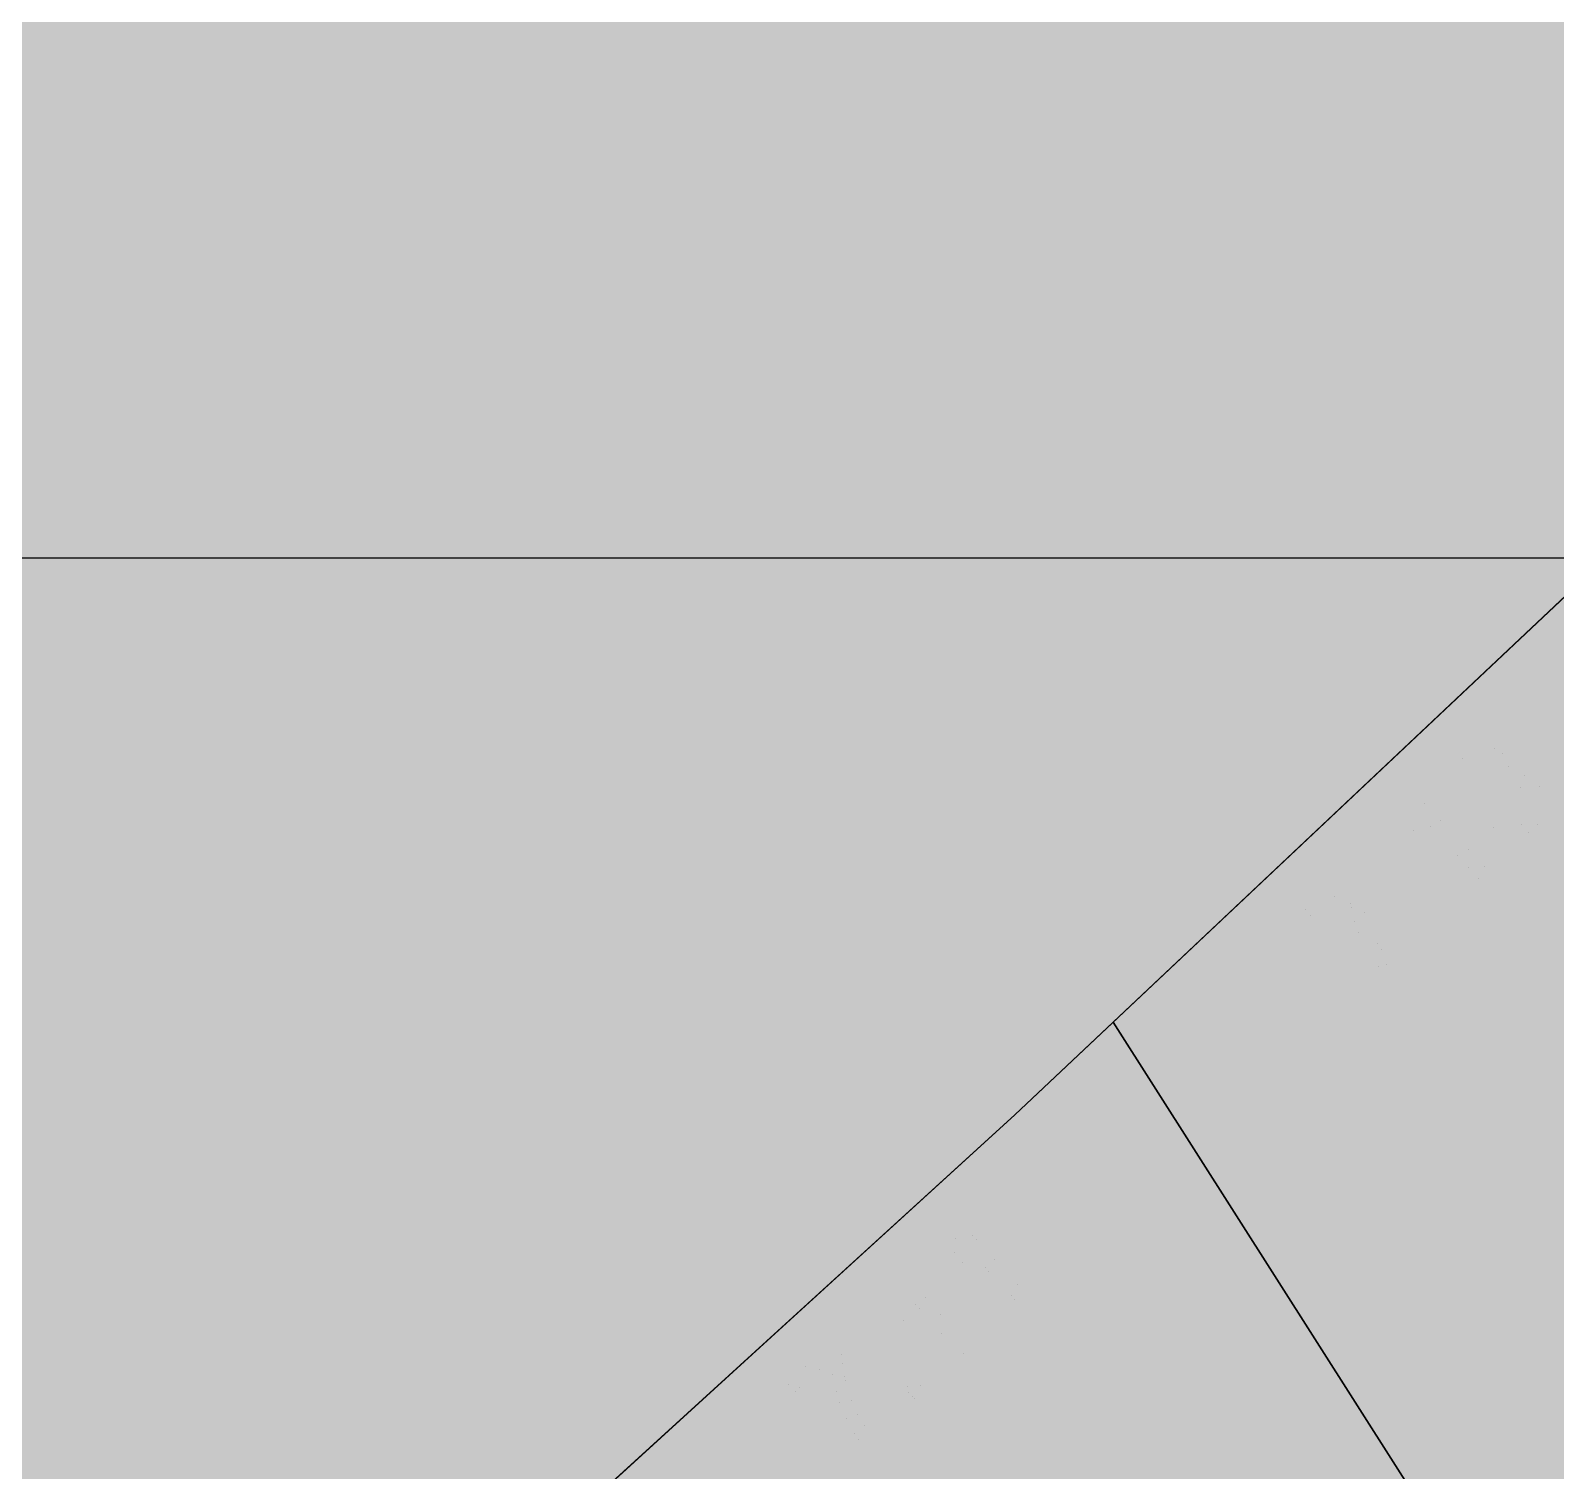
# Model space of a CAD drawing. Extents: x -5280327 to 29700, y -3925683 to 5564800.
# Drawn here: x 16920 to 17526, y 5785 to 6358 of the extents above; entities that cross this region are included whole.
import ezdxf

# ---------------------------------------------------------------- set-up
doc = ezdxf.new("R2010")
doc.units = 0
doc.linetypes.add('6', pattern=[2640.874023, 1320.437012, -1320.437012])
doc.layers.get('0').update_dxf_attribs({"linetype": 'CONTINUOUS'})
doc.layers.add('31_PREDIOS_TOTAL', color=7, linetype='CONTINUOUS')
doc.layers.add('LOTES', color=7, linetype='CONTINUOUS')

msp = doc.modelspace()

# ---------------------------------------------------------------- linework, layer by layer
at = {"color": 7, "linetype": '6', "const_width": 10343.08}
msp.add_lwpolyline([(0, 29405.62), (24528.32, 0)], dxfattribs=at)
msp.add_lwpolyline([(0, 29405.62), (24528.32, 0)], dxfattribs=at)
at = {"color": 7}
msp.add_polyline3d([(16936.71, 5592.63, 33050.6), (16964.45, 5610.34, 33050.6), (17311.34, 5926.8, 33050.6), (17747.95, 6338.11, 33050.6), (18321.34, 6882.04, 33050.6), (18647, 7191.72, 33050.6), (19214.27, 7737.02, 33050.6), (19611.56, 8127.19, 33050.6), (20142.02, 8640.13, 33050.6), (20597.98, 9076.75, 33050.6), (21046.7, 9511.8, 33050.6), (21516.53, 9968.51, 33050.6), (21996.07, 10433.28, 33050.6)], dxfattribs=at)
at = {"layer": '31_PREDIOS_TOTAL', "color": 7, "const_width": 0.00153}
for points in [[(17501.15, 6040.1), (17504.21, 6043.86), (17504.21, 6043.86), (17506.4, 6042.53), (17508.43, 6041.74), (17510.3, 6041.51), (17510.3, 6041.51), (17512.03, 6041.75), (17513.61, 6042.42), (17515.07, 6043.52), (17515.07, 6043.52), (17516.45, 6045.18), (17517.3, 6047.06), (17517.63, 6049.16), (17517.63, 6049.16), (17517.41, 6051.28), (17516.65, 6053.23), (17515.34, 6055), (17515.34, 6055), (17513.73, 6056.35), (17511.96, 6057.18), (17510.01, 6057.49), (17510.01, 6057.49), (17508.05, 6057.28), (17506.22, 6056.55), (17504.53, 6055.29), (17504.53, 6055.29), (17503.86, 6054.57), (17503.16, 6053.66), (17502.43, 6052.57), (17499.93, 6056.01), (17499.93, 6056.01), (17500.16, 6056.19), (17500.36, 6056.36), (17500.53, 6056.5), (17500.53, 6056.5), (17501.84, 6057.99), (17502.82, 6059.64), (17503.45, 6061.46), (17503.45, 6061.46), (17503.58, 6063.31), (17503.05, 6065.08), (17501.85, 6066.74), (17501.85, 6066.74), (17500.57, 6067.82), (17499.13, 6068.47), (17497.54, 6068.7), (17497.54, 6068.7), (17495.93, 6068.51), (17494.41, 6067.87), (17492.99, 6066.8), (17492.99, 6066.8), (17491.84, 6065.45), (17491.11, 6063.95), (17490.8, 6062.31), (17490.8, 6062.31), (17490.94, 6060.56), (17491.56, 6058.73), (17492.67, 6056.81), (17488.59, 6054.14), (17488.59, 6054.14), (17487.15, 6056.88), (17486.41, 6059.61), (17486.36, 6062.34), (17486.36, 6062.34), (17486.99, 6064.96), (17488.27, 6067.38), (17490.2, 6069.6), (17490.2, 6069.6), (17491.82, 6070.92), (17493.57, 6071.94), (17495.44, 6072.65), (17495.44, 6072.65), (17497.35, 6073.04), (17499.21, 6073.07), (17501.02, 6072.75), (17501.02, 6072.75), (17502.71, 6072.12), (17504.21, 6071.22), (17505.52, 6070.05), (17505.52, 6070.05), (17506.54, 6068.76), (17507.26, 6067.32), (17507.7, 6065.76), (17507.7, 6065.76), (17507.82, 6064.09), (17507.6, 6062.36), (17507.04, 6060.58), (17507.04, 6060.58), (17509.09, 6061.52), (17511.16, 6061.95), (17513.24, 6061.86), (17513.24, 6061.86), (17515.27, 6061.26), (17517.18, 6060.17), (17518.98, 6058.58), (17518.98, 6058.58), (17520.9, 6055.93), (17521.98, 6052.96), (17522.22, 6049.68), (17522.22, 6049.68), (17521.6, 6046.38), (17520.12, 6043.35), (17517.78, 6040.6), (17517.78, 6040.6), (17515.18, 6038.63), (17512.4, 6037.42), (17509.44, 6036.97), (17509.44, 6036.97), (17506.48, 6037.27), (17503.72, 6038.31), (17501.15, 6040.1)], [(17499.26, 6024.11), (17495.76, 6020.81), (17474.74, 6043.11), (17474.74, 6043.11), (17474.57, 6041.43), (17474.22, 6039.59), (17473.7, 6037.58), (17473.7, 6037.58), (17473.07, 6035.6), (17472.41, 6033.84), (17471.72, 6032.3), (17468.53, 6035.68), (17468.53, 6035.68), (17469.48, 6038.44), (17470.14, 6041.16), (17470.51, 6043.86), (17470.51, 6043.86), (17470.62, 6046.41), (17470.46, 6048.65), (17470.04, 6050.61), (17472.29, 6052.73), (17499.26, 6024.11)], [(17429.75, 6005.39), (17426.58, 6008.76), (17445.04, 6026.14), (17447.6, 6023.42), (17447.6, 6023.42), (17447.81, 6019.57), (17448.43, 6015.31), (17449.46, 6010.63), (17449.46, 6010.63), (17450.86, 6005.85), (17452.58, 6001.26), (17454.64, 5996.86), (17454.64, 5996.86), (17456.34, 5993.82), (17458.35, 5990.79), (17460.68, 5987.76), (17457.08, 5984.37), (17457.08, 5984.37), (17454.99, 5986.93), (17452.88, 5990.06), (17450.74, 5993.75), (17450.74, 5993.75), (17448.75, 5997.79), (17447.08, 6002), (17445.71, 6006.35), (17445.71, 6006.35), (17444.69, 6010.66), (17444.02, 6014.73), (17443.72, 6018.55), (17429.75, 6005.39)], [(17476.97, 6003.11), (17473.22, 6007.1), (17477.2, 6010.86), (17480.96, 6006.87), (17476.97, 6003.11)], [(17316.26, 5855.12), (17312.72, 5851.87), (17292, 5874.45), (17292, 5874.45), (17291.8, 5872.77), (17291.43, 5870.93), (17290.88, 5868.93), (17290.88, 5868.93), (17290.23, 5866.95), (17289.55, 5865.2), (17288.83, 5863.67), (17285.69, 5867.1), (17285.69, 5867.1), (17286.67, 5869.84), (17287.37, 5872.55), (17287.78, 5875.25), (17287.78, 5875.25), (17287.91, 5877.79), (17287.78, 5880.04), (17287.39, 5882), (17289.67, 5884.09), (17316.26, 5855.12)], [(17293.85, 5834.55), (17290.3, 5831.29), (17269.58, 5853.87), (17269.58, 5853.87), (17269.39, 5852.19), (17269.02, 5850.35), (17268.47, 5848.35), (17268.47, 5848.35), (17267.81, 5846.37), (17267.13, 5844.62), (17266.42, 5843.09), (17263.27, 5846.52), (17263.27, 5846.52), (17264.26, 5849.26), (17264.95, 5851.98), (17265.36, 5854.67), (17265.36, 5854.67), (17265.5, 5857.21), (17265.37, 5859.46), (17264.97, 5861.42), (17267.25, 5863.52), (17293.85, 5834.55)], [(17224.11, 5816.73), (17220.98, 5820.14), (17239.66, 5837.28), (17242.19, 5834.53), (17242.19, 5834.53), (17242.35, 5830.67), (17242.91, 5826.41), (17243.88, 5821.72), (17243.88, 5821.72), (17245.22, 5816.92), (17246.88, 5812.3), (17248.88, 5807.88), (17248.88, 5807.88), (17250.54, 5804.82), (17252.51, 5801.76), (17254.8, 5798.7), (17251.16, 5795.36), (17251.16, 5795.36), (17249.11, 5797.95), (17247.03, 5801.1), (17244.95, 5804.82), (17244.95, 5804.82), (17243.01, 5808.89), (17241.38, 5813.11), (17240.08, 5817.48), (17240.08, 5817.48), (17239.11, 5821.81), (17238.5, 5825.88), (17238.24, 5829.7), (17224.11, 5816.73)], [(17271.29, 5813.84), (17267.59, 5817.88), (17271.62, 5821.58), (17275.33, 5817.55), (17271.29, 5813.84)]]:
    msp.add_lwpolyline(points, dxfattribs=at)
at = {"layer": 'Cuadricula Coordenadas', "color": 7}
msp.add_lwpolyline([(15472.17, 6148.24), (24151.22, 6148.24)], dxfattribs=at)
at = {"layer": 'LOTES', "color": 7}
for points in [[(17553.64, 6155.05), (17350.48, 5963.67), (17866.34, 5153.53), (18087.29, 5316.97), (17553.64, 6155.05)], [(17350.48, 5963.67), (17311.34, 5926.8), (17145.36, 5775.38), (17645.39, 4990.1), (17866.34, 5153.53), (17350.48, 5963.67)]]:
    msp.add_lwpolyline(points, dxfattribs=at)
for points in [[(17350.48, 5963.67, 33030.86), (17866.34, 5153.53, 33030.86), (18087.29, 5316.97, 33030.86), (17553.64, 6155.05, 33030.86)], [(17145.36, 5775.38, 33030.86), (17645.39, 4990.1, 33030.86), (17866.34, 5153.53, 33030.86), (17350.48, 5963.67, 33030.86)], [(17350.48, 5963.67, 66061.73), (17866.34, 5153.53, 66061.73)], [(17117.08, 5819.79, 33030.86), (17117.08, 5819.79, 33030.86)]]:
    msp.add_polyline3d(points, dxfattribs=at)

doc.saveas('drawing.dxf')
